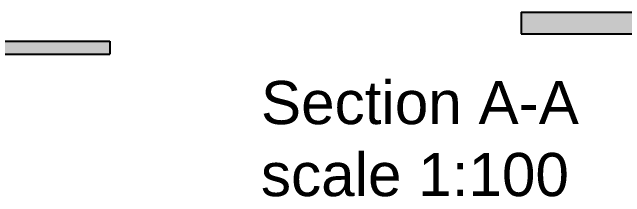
# Model space of a CAD drawing. Header units: inches. Extents: x 16 to 127, y 15 to 71.
# Drawn here: x 89.29 to 103.5, y 15.66 to 19.93 of the extents above; entities that cross this region are included whole.
import ezdxf

# ---------------------------------------------------------------- set-up
doc = ezdxf.new("R2010")
doc.units = ezdxf.units.IN
doc.header["$MEASUREMENT"] = 0
doc.layers.add('bo', color=7, linetype='Continuous')
doc.styles.get("Standard").update_dxf_attribs({"font": 'arial.ttf'})

msp = doc.modelspace()

# ---------------------------------------------------------------- hatches: boundary and pattern name
for points in [[(126.801, 19.932), (101.094, 19.932), (101.094, 19.432), (126.801, 19.432)], [(91.552, 18.965), (91.552, 19.265), (52.363, 19.265), (52.363, 18.965)]]:
    msp.add_hatch(color=256).paths.add_polyline_path(points)

# ---------------------------------------------------------------- linework, layer by layer
for p, q in [((101.094, 19.932), (126.801, 19.932)), ((101.094, 19.932), (101.094, 19.432)), ((101.094, 19.432), (126.801, 19.432)), ((52.363, 19.265), (91.552, 19.265)), ((91.552, 19.265), (91.552, 18.965)), ((52.363, 18.965), (91.552, 18.965))]:
    msp.add_line(p, q)

# ---------------------------------------------------------------- texts
at = {"layer": 'bo', "insert": (95.056, 18.342), "char_height": 1, "attachment_point": 1}
msp.add_mtext_dynamic_manual_height_columns('Section A-A ^Jscale 1:100', width=41.60905, gutter_width=1, heights=[0], dxfattribs=at)

doc.saveas('drawing.dxf')
